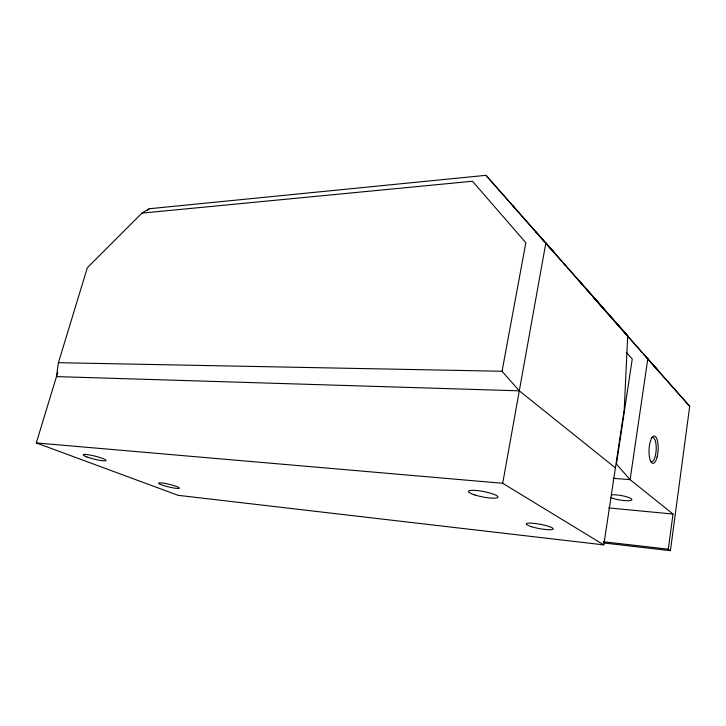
<?xml version="1.0" encoding="UTF-8"?>
<svg xmlns="http://www.w3.org/2000/svg" width="726" height="726" viewBox="0 0 726 726"><rect width="100%" height="100%" fill="white"/><g stroke="black" fill="none" stroke-linecap="round" stroke-linejoin="round"><path stroke-width="1.09" d="M603.796 544.89L502.701 483.289L545.852 242.947L627.709 335.902L624.242 409.346L603.796 544.89L178.16 495.332L36.3 442.933L57.781 372.275M603.941 543.003L670.416 550.671L689.7 406.297L606.119 311.654M670.416 550.671L668.301 549.192L673.011 514.053L630.104 479.659L616.41 464.132L632.246 359.025L626.338 352.246M551.878 249.898L485.939 175.329L149.229 208.743L141.96 213.126L87.347 267.731L58.416 362.691L56.465 376.594L519.308 390.833L615.412 467.88M647.819 358.744L630.104 479.659L613.161 478.334M519.308 390.833L502.047 371.258L525.842 242.729L472.49 181.246L141.96 213.126M147.632 210.34L149.229 208.743M58.416 362.691L502.047 371.258M36.3 442.933L502.701 483.289M608.687 507.928L673.011 514.053M603.115 541.714L668.301 549.192M512.819 205.757L518.037 211.629M563.312 263.057L568.512 268.919M592.516 296.126L601.128 305.827L597.262 301.435M627.001 335.348L629.27 337.908M654.18 366.113L660.134 372.819L645.75 356.52M530.543 225.868L554.31 252.666L552.822 250.96M575.627 276.951L594.512 298.313M568.467 268.965L627.709 335.902M641.72 352.11L611.274 317.561M643.218 353.798L689.7 406.297M485.939 175.329L534.245 230.151M535.734 231.839L561.742 261.36M563.231 263.048L565.463 265.58M606.083 311.672L609.05 315.039M651.73 437.76A12.17 4.057 -87.2 0 1 656.168 449.92A12.17 4.057 -87.2 0 1 650.505 461.3M611.419 494.814A11.743 2.305 9.4 0 1 628.516 497.392A11.743 2.305 9.4 0 1 627.636 500.704A11.743 2.305 9.4 0 1 610.702 497.537M604.631 309.966L594.204 298.195L604.595 309.984M657.13 456.963A13.694 4.547 -87.2 0 0 654.344 436.027A13.694 4.547 -87.2 0 0 649.289 456.1A13.694 4.547 -87.2 0 0 657.13 456.963M86.766 456.881A11.77 1.561 14.1 0 0 105.706 460.747A11.77 1.561 14.1 0 0 91.276 455.284A11.77 1.561 14.1 0 0 86.766 456.881M474.868 494.969A15.037 2.732 11 0 0 497.963 497.219A15.037 2.732 11 0 0 476.882 490.54A15.037 2.732 11 0 0 474.868 494.969M163.477 485.522A10.69 1.343 13.5 0 0 179.404 488.162A10.69 1.343 13.5 0 0 164.149 483.289A10.69 1.343 13.5 0 0 163.477 485.522M531.595 526.722A13.658 2.196 10.6 0 0 553.085 529.136A13.658 2.196 10.6 0 0 534.617 523.428A13.658 2.196 10.6 0 0 531.595 526.722"/></g></svg>
